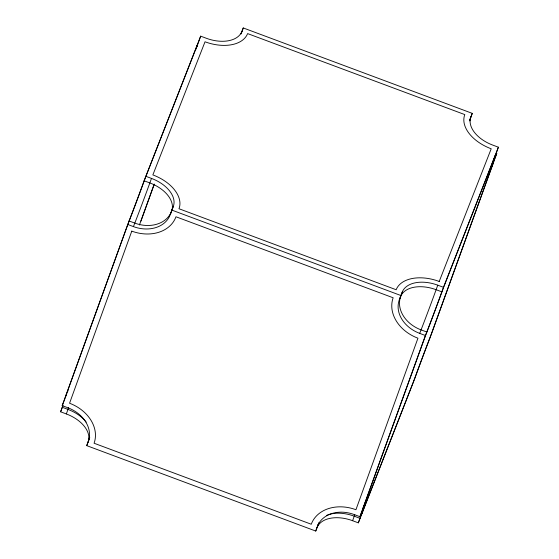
<?xml version="1.0" encoding="UTF-8"?>
<svg xmlns="http://www.w3.org/2000/svg" width="559" height="559" viewBox="0 0 559 559"><rect width="100%" height="100%" fill="white"/><g stroke="black" fill="none" stroke-linecap="round" stroke-linejoin="round"><path stroke-width="0.84" d="M315.737 531.05L318.749 523.014L315.737 531.05L86.722 445.635L88.357 441.107A30.556 24.079 21.4 0 0 67.918 407.777L62.196 405.645L129.073 220.966A30.556 0.391 -69.5 0 0 144.124 180.802L200.674 36.153L206.397 38.291A30.556 18.81 19.9 0 0 241.893 31.451L243.263 27.95L472.278 113.365L469.819 119.996M86.722 445.635L88.098 442.127A30.556 18.81 19.9 0 0 66.332 413.939L60.61 411.801L62.245 407.273A30.556 0.391 -69.5 0 0 63.013 405.135M200.674 36.153L199.039 40.688A30.556 0.391 -69.5 0 0 196.649 47.375M66.332 413.939L67.967 409.412A30.556 0.391 -69.5 0 0 68.491 407.965M145.759 176.274L151.489 178.412L149.847 182.94A30.556 0.391 -69.5 0 1 134.796 223.104L133.426 226.605L127.697 224.466M139.415 225.025L154.235 184.037M140.945 221.091L153.984 185.029M133.426 226.605A30.556 24.079 21.4 0 0 170.236 214.635L173.248 206.606A30.556 18.81 19.9 0 0 151.489 178.412M88.098 442.127L89.733 437.599L88.357 441.107M173.248 206.606L170.236 214.635M241.069 33.715L241.893 31.451M243.263 27.95L241.628 32.478A30.556 24.079 21.4 0 1 241.027 33.938M443.483 287.319L441.841 291.847A30.556 0.391 -69.5 0 1 426.79 332.011L425.42 335.512L419.69 333.374A30.556 24.079 21.4 0 1 399.252 300.05L402.263 292.022A30.556 18.81 19.9 0 1 437.753 285.181L443.483 287.319L498.39 147.199L492.668 145.06A30.556 18.81 19.9 0 1 470.902 116.873L472.278 113.365M402.263 292.022L399.252 300.05M469.812 119.892L470.902 116.873M317.107 527.549A30.556 18.81 19.9 0 1 352.603 520.709L354.238 516.181A30.556 0.391 -69.5 0 0 354.762 514.734M437.753 285.181L436.118 289.709A30.556 0.391 -69.5 0 1 421.067 329.873L419.69 333.374M317.372 526.522A30.556 24.079 21.4 0 1 354.189 514.553L359.912 516.684L425.42 335.512M352.603 520.709L358.326 522.847L359.961 518.312A30.556 0.391 -69.5 0 0 361.289 513.183L359.912 516.684M498.39 147.199L496.755 151.727A30.556 0.391 -69.5 0 0 495.435 156.862L496.804 153.355L429.927 338.034A30.556 0.391 -69.5 0 0 414.876 378.198L358.326 522.847M62.196 405.645L63.565 402.138A30.556 0.391 -69.5 0 1 65.068 398.378M60.61 411.801L62.832 406.134M86.205 422.087A30.556 18.81 19.9 0 0 67.967 409.412L68.603 407.791M439.143 281.631L491.207 148.792A37.069 22.814 19.9 0 1 464.802 114.595L247.616 33.589A36.67 22.57 19.9 0 1 205.027 41.792L152.859 174.911A36.67 22.57 19.9 0 1 178.978 208.738L396.163 289.744A37.069 22.814 19.9 0 1 439.22 281.45M144.124 180.802L149.847 182.94A30.556 18.81 19.9 0 1 171.613 211.134A30.556 24.079 21.4 0 1 134.796 223.104L129.073 220.966M441.841 291.847L436.118 289.709A30.556 18.81 19.9 0 0 400.628 296.549A30.556 24.079 21.4 0 0 421.067 329.873L426.79 332.011M171.879 210.107L400.894 295.522M62.245 407.273L67.967 409.412M359.961 518.312L354.238 516.181A30.556 18.81 19.9 0 0 326.687 515.377M144.145 181.032A36.67 0.475 -69.5 0 0 145.494 177.301L197.662 44.189A36.67 0.475 -69.5 0 0 195.65 49.814M143.859 181.808A36.67 0.475 -69.5 0 1 127.431 225.494L65.207 397.61A36.67 0.475 -69.5 0 1 66.759 393.704M67.611 391.635A36.67 0.475 -69.5 0 1 68.009 390.741M469.819 120.947A30.556 24.079 21.4 0 1 470.643 117.893M131.784 231.133L69.561 403.249A36.67 28.893 21.4 0 1 94.087 443.238L311.272 524.244A37.069 29.208 21.4 0 1 355.936 509.724L417.95 338.202A37.069 29.208 21.4 0 1 393.152 297.779L175.966 216.773A36.67 28.893 21.4 0 1 131.784 231.133M425.043 336.832L363.036 508.355A37.069 0.475 -69.5 0 1 361.428 514.58L413.415 381.93A37.069 0.475 -69.5 0 1 431.674 333.206L493.688 161.684A37.069 0.475 -69.5 0 1 495.295 155.458L443.308 288.116A37.069 0.475 -69.5 0 1 425.043 336.832"/></g></svg>
